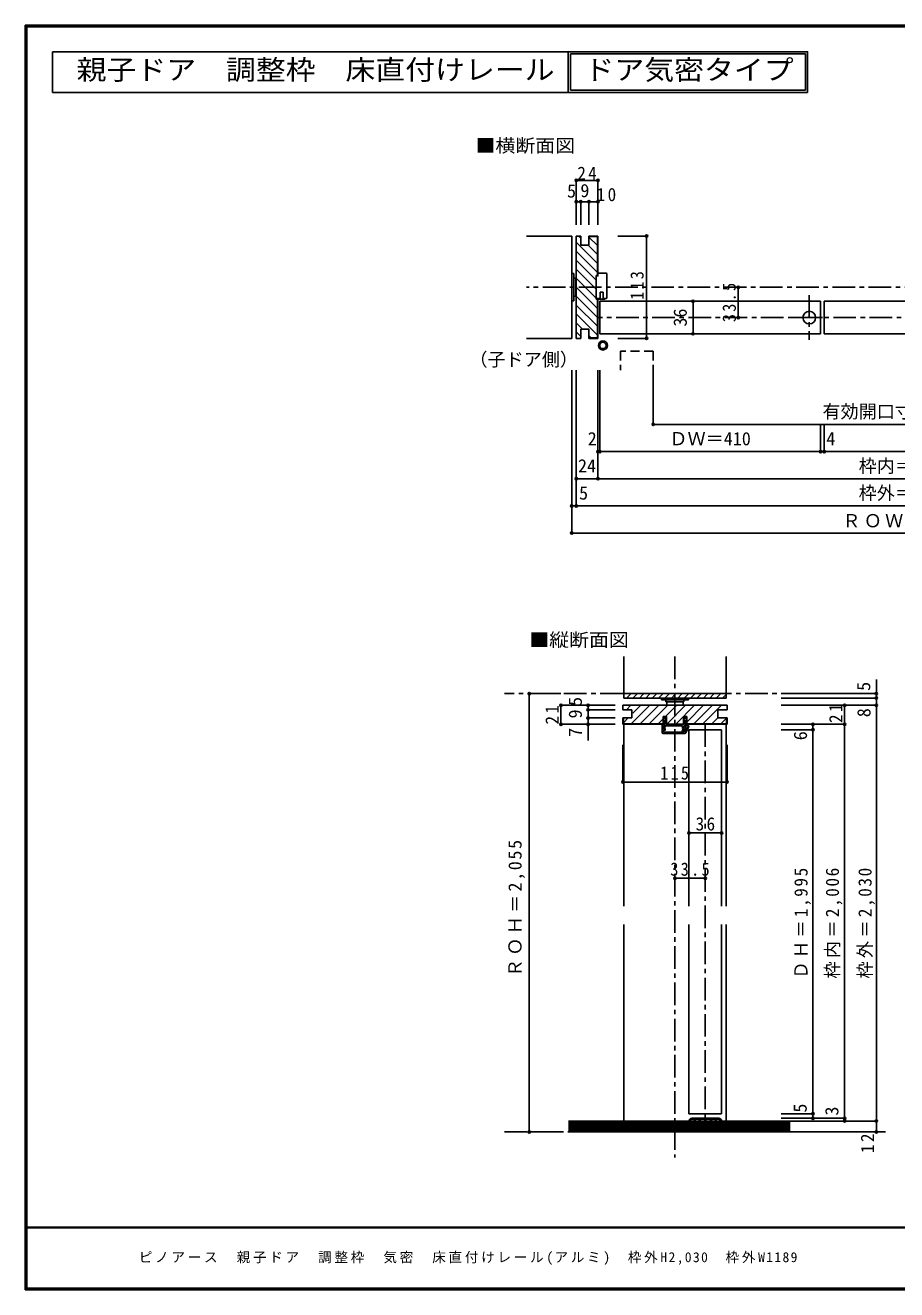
# Model space of a CAD drawing. Units: millimetres at full size, sheet at 1:5. Extents: x -973 to 977, y -718 to 696.
# Drawn here: x -973 to -11, y -701 to 696 of the extents above; entities that cross this region are included whole.
import ezdxf
from ezdxf.enums import TextEntityAlignment as Align

# ---------------------------------------------------------------- set-up
doc = ezdxf.new("R2010")
doc.units = ezdxf.units.MM
doc.header["$LTSCALE"] = 5
doc.header["$PDMODE"] = 32
doc.header["$PDSIZE"] = 2.5
for name, pattern in [('CHAIN1', [8, 5, -1, 1, -1]), ('DASHED1', [1.8, 1.2, -0.6]), ('DASHED2', [3, 2, -1])]:
    doc.linetypes.add(name, pattern=pattern)
for name, color, linetype in [('0-0_補助線', 7, 'Continuous'), ('0-1_通り芯', 4, 'CHAIN1'), ('0-3_仕上げ', 7, 'Continuous'), ('0-4_枠', 3, 'Continuous'), ('0-6_扉', 6, 'Continuous'), ('0-7_金物', 7, 'Continuous'), ('0-A_文字', 3, 'Continuous'), ('0-B_寸法', 7, 'Continuous'), ('0-C_ハッチ', 4, 'DASHED1'), ('F-1_枠', 6, 'Continuous'), ('F-A_文字', 7, 'Continuous')]:
    doc.layers.add(name, color=color, linetype=linetype)
doc.styles.add('ＭＳ ゴシック', font='')
doc.styles.get('ＭＳ ゴシック').set_extended_font_data('MS Gothic')

# ---------------------------------------------------------------- blocks, each defined once
blk = doc.blocks.new('02')
at = {"layer": '0-0_補助線'}
for p, q in [((-4.998, -10.239), (-4.998, 14.761)), ((5.802, 17.761), (-3.198, 17.761)), ((6.802, 16.761), (6.802, -9.239)), ((-4.998, -10.239), (-0.698, -10.239)), ((2.702, -3.239), (2.702, -10.239)), ((5.802, -10.239), (2.702, -10.239)), ((5.002, -10.239), (4.402, -10.839))]:
    blk.add_line(p, q, dxfattribs=at)
for points in [[(-4.998, 14.761), (-3.198, 14.761), (-3.198, 17.761)], [(-3.469, -10.239), (-2.869, -10.839), (4.402, -10.839)], [(2.702, -3.239), (-0.698, -3.239), (-0.698, -10.239)]]:
    blk.add_lwpolyline(points, dxfattribs=at)
for centre, start, end in [((5.802, 16.761), 0, 90), ((5.802, -9.239), 270, 0)]:
    blk.add_arc(centre, 1, start, end, dxfattribs=at)

msp = doc.modelspace()

# ---------------------------------------------------------------- linework, layer by layer
at = {"layer": '0-0_補助線'}
for p, q in [((-369.847, 463), (-369.847, 350)), ((-369.847, 421.5), (-367.347, 421.5)), ((-369.847, 421.5), (-369.847, 391.5)), ((-367.347, 421.5), (-367.347, 391.5)), ((-367.347, 416.5), (-365.347, 416.5)), ((-365.347, 416.5), (-365.347, 396.5)), ((-365.347, 415.5), (-364.847, 415.5)), ((-369.847, 391.5), (-367.347, 391.5)), ((-367.347, 396.5), (-365.347, 396.5)), ((-365.347, 397.5), (-364.847, 397.5)), ((-246.172, -71.816), (-244.672, -68.816)), ((-244.672, -68.816), (-242.772, -71.816)), ((-269.922, -85.316), (-269.922, -76.616)), ((-269.397, -76.418), (-267.947, -78.318)), ((-267.622, -71.816), (-268.772, -71.816)), ((-268.172, -78.816), (-268.422, -78.816)), ((-268.409, -79.202), (-267.936, -80.92)), ((-268.122, -78.816), (-267.872, -78.816)), ((-267.622, -76.316), (-267.622, -71.816)), ((-267.12, -79.65), (-266.808, -80.511)), ((-266.672, -78.316), (-266.672, -78.816)), ((-247.922, -77.816), (-266.172, -77.816)), ((-245.422, -76.316), (-266.122, -76.316)), ((-246.872, -81.285), (-247.69, -83.907)), ((-247.422, -78.316), (-247.422, -80.276)), ((-245.576, -81.833), (-246.354, -84.324)), ((-246.172, -71.816), (-245.422, -71.816)), ((-246.022, -77.816), (-246.022, -80.153)), ((-244.922, -77.816), (-246.022, -77.816)), ((-244.622, -78.816), (-245.874, -80.019)), ((-245.472, -80.816), (-245.422, -80.816)), ((-245.422, -71.816), (-245.422, -76.316)), ((-245.422, -84.816), (-245.422, -80.816)), ((-244.922, -77.016), (-244.922, -77.816)), ((-243.922, -77.016), (-244.922, -77.016)), ((-242.422, -77.716), (-244.922, -77.716)), ((-243.922, -78.816), (-244.622, -78.816)), ((-243.922, -77.016), (-243.922, -71.816)), ((-243.922, -71.816), (-242.772, -71.816)), ((-242.422, -77.016), (-243.922, -77.016)), ((-243.922, -85.816), (-243.922, -78.816)), ((-241.438, -79.307), (-243.922, -84.256)), ((-240.812, -79.621), (-243.922, -85.816)), ((-268.922, -86.316), (-244.422, -86.316)), ((-245.422, -84.816), (-268.422, -84.816))]:
    msp.add_line(p, q, dxfattribs=at)
at = {"layer": '0-0_補助線', "color": 3}
for p, q in [((-364.847, 463), (-359.847, 463)), ((-364.847, 463), (-364.847, 350)), ((-359.847, 453), (-359.847, 463)), ((-350.847, 462.5), (-341.347, 462.5)), ((-341.347, 419.491), (-341.347, 462.5)), ((-340.847, 419.491), (-340.847, 463)), ((-342.848, 419.491), (-340.847, 419.491)), ((-342.848, 393.491), (-342.848, 419.491)), ((-340.847, 393.491), (-342.848, 393.491)), ((-341.347, 393.491), (-341.347, 350.5)), ((-340.847, 393.491), (-340.847, 350)), ((-364.847, 350), (-359.847, 350)), ((-359.847, 360), (-359.847, 350)), ((-350.847, 350.5), (-341.347, 350.5)), ((-350.847, 350), (-340.847, 350)), ((-313.293, -55.316), (-313.293, -60.316)), ((-198.293, -55.316), (-313.293, -55.316)), ((-198.293, -55.316), (-198.293, -60.316)), ((-303.293, -60.316), (-313.293, -60.316)), ((-303.293, -69.316), (-313.293, -69.316)), ((-313.293, -69.316), (-313.293, -76.316)), ((-303.293, -60.316), (-303.293, -69.316)), ((-242.772, -67.816), (-246.472, -67.816)), ((-246.472, -76.316), (-246.472, -67.816)), ((-242.772, -67.816), (-242.772, -76.316)), ((-208.293, -60.316), (-208.293, -69.316)), ((-208.293, -60.316), (-198.293, -60.316)), ((-198.293, -69.316), (-208.293, -69.316)), ((-198.793, -75.816), (-198.793, -69.316)), ((-198.293, -76.316), (-198.293, -69.316)), ((-313.293, -76.316), (-268.772, -76.316)), ((-246.472, -76.316), (-265.072, -76.316)), ((-198.793, -75.816), (-242.772, -75.816)), ((-198.293, -76.316), (-242.772, -76.316))]:
    msp.add_line(p, q, dxfattribs=at)
at = {"layer": '0-0_補助線', "color": 4}
for p, q in [((-359.847, 461.034), (-361.813, 463)), ((-341.347, 452.434), (-350.847, 461.934)), ((-341.347, 462.333), (-341.514, 462.5)), ((-341.347, 432.635), (-364.847, 456.135)), ((-341.347, 442.534), (-351.813, 453)), ((-341.347, 422.735), (-364.847, 446.235)), ((-342.848, 414.337), (-364.847, 436.336)), ((-342.848, 404.437), (-364.847, 426.436)), ((-342.848, 394.538), (-364.847, 416.537)), ((-341.347, 383.137), (-364.847, 406.637)), ((-341.347, 373.238), (-364.847, 396.738)), ((-341.347, 363.338), (-364.847, 386.838)), ((-341.347, 353.439), (-364.847, 376.939)), ((-357.808, 360), (-364.847, 367.039)), ((-359.847, 352.14), (-364.847, 357.14)), ((-348.308, 350.5), (-350.847, 353.039)), ((-309.379, -60.316), (-304.379, -55.316)), ((-304.08, -75.816), (-283.58, -55.316)), ((-302.293, -64.129), (-293.479, -55.316)), ((-294.18, -75.816), (-273.68, -55.316)), ((-284.281, -75.816), (-263.781, -55.316)), ((-266.381, -67.816), (-253.881, -55.316)), ((-264.482, -75.816), (-243.982, -55.316)), ((-254.582, -75.816), (-234.082, -55.316)), ((-242.772, -73.905), (-224.183, -55.316)), ((-234.783, -75.816), (-214.283, -55.316)), ((-224.884, -75.816), (-204.384, -55.316)), ((-312.793, -74.629), (-307.479, -69.316)), ((-214.984, -75.816), (-208.484, -69.316)), ((-205.085, -75.816), (-198.793, -69.524)), ((-274.381, -75.816), (-268.772, -70.207)), ((-313.293, -140.082), (-313.293, -98.967)), ((-198.293, -140.082), (-198.293, -98.967)), ((-313.293, -140.082), (-198.293, -140.082))]:
    msp.add_line(p, q, dxfattribs=at)
at = {"layer": '0-0_補助線', "color": 6}
msp.add_line((-240.293, -82.316), (-204.293, -82.316), dxfattribs=at)
at = {"layer": '0-0_補助線', "color": 3}
for points in [[(-359.847, 453), (-350.847, 453), (-350.847, 463), (-340.847, 463)], [(-359.847, 360), (-350.847, 360), (-350.847, 350)], [(-312.793, -69.316), (-312.793, -75.816), (-268.772, -75.816)], [(-265.072, -76.316), (-265.072, -67.816), (-268.772, -67.816), (-268.772, -76.316)]]:
    msp.add_lwpolyline(points, dxfattribs=at)
at = {"layer": '0-0_補助線'}
for points in [[(-265.372, -71.816), (-266.872, -68.816), (-268.772, -71.816)], [(-268.422, -84.816), (-268.422, -82.716), (-266.422, -82.716), (-266.422, -81.516), (-268.422, -81.516), (-268.422, -78.816)], [(-267.622, -76.316), (-267.872, -76.316), (-267.872, -78.816)], [(-265.372, -71.816), (-266.122, -71.816), (-266.122, -76.316)]]:
    msp.add_lwpolyline(points, dxfattribs=at)
for radius in [5, 3.5]:
    msp.add_circle((-335.383, 342.158), radius, dxfattribs=at)
for centre, radius, start, end in [((-269.622, -76.616), 0.3, 41.34778, 180), ((-268.122, -79.116), 0.3, 90, 196.79003), ((-268.172, -78.516), 0.3, 270, 41.34778), ((-267.372, -80.716), 0.6, 196.79003, 270), ((-267.372, -80.716), 0.6, 270, 23.33765), ((-267.672, -78.816), 1, 303.47738, 0), ((-266.172, -78.316), 0.5, 90, 180), ((-247.922, -78.316), 0.5, 0, 90), ((-246.222, -80.276), 1.2, 180, 237.21126), ((-245.222, -80.153), 0.8, 180, 221.40962), ((-245.472, -80.316), 0.5, 143.61521, 270), ((-246.722, -81.476), 1.2, 342.67017, 41.40962), ((-242.422, -78.816), 1.8, 333.42485, 90), ((-242.422, -78.816), 1.1, 333.42485, 90), ((-268.922, -85.316), 1, 180, 270), ((-247.022, -84.116), 0.7, 162.67017, 342.67017), ((-244.422, -85.816), 0.5, 270, 0)]:
    msp.add_arc(centre, radius, start, end, dxfattribs=at)
for p in [(-313.293, -140.082), (-198.293, -140.082)]:
    msp.add_point(p, dxfattribs=at)
at = {"layer": '0-1_通り芯'}
for p, q in [((423.153, 406.5), (-419.847, 406.5)), ((344.153, 373), (-340.847, 373)), ((-255.793, -1.5), (-255.793, -554.742)), ((-33.347, -42.316), (-443.923, -42.316)), ((-222.293, -76.316), (-222.293, -514.5)), ((-443.923, -526.5), (-23.347, -526.5))]:
    msp.add_line(p, q, dxfattribs=at)
at = {"layer": '0-1_通り芯', "color": 7}
for p, q in [((-107.384, 397.796), (-107.384, 348.563)), ((-127.919, 373), (-86.133, 373))]:
    msp.add_line(p, q, dxfattribs=at)
at = {"layer": '0-1_通り芯', "color": 7, "linetype": 'Continuous'}
msp.add_circle((-107.384, 373), 7, dxfattribs=at)
at = {"layer": '0-3_仕上げ'}
for p, q in [((-419.847, 463), (-369.847, 463)), ((-419.847, 350), (-369.847, 350)), ((-312.293, -1.5), (-312.293, -47.316)), ((-199.293, -1.5), (-199.293, -47.316)), ((-312.293, -42.316), (-199.293, -42.316)), ((-312.293, -47.316), (-199.293, -47.316)), ((-373.238, -516), (-128.623, -516)), ((-373.238, -517.5), (-128.623, -517.5)), ((-373.238, -519), (-128.623, -519)), ((-373.238, -520.5), (-128.623, -520.5)), ((-373.238, -522), (-128.623, -522)), ((-373.238, -523.5), (-128.623, -523.5)), ((-373.238, -525), (-128.623, -525))]:
    msp.add_line(p, q, dxfattribs=at)
at = {"layer": '0-3_仕上げ', "color": 2}
for p, q in [((-373.238, -514.5), (-128.623, -514.5)), ((-373.238, -526.5), (-128.623, -526.5))]:
    msp.add_line(p, q, dxfattribs=at)
at = {"layer": '0-4_枠', "color": 4}
for p, q in [((-312.293, -76.316), (-312.293, -277.316)), ((-199.293, -76.316), (-199.293, -277.316)), ((-312.293, -297.316), (-312.293, -514.5)), ((-199.293, -297.316), (-199.293, -514.5))]:
    msp.add_line(p, q, dxfattribs=at)
at = {"layer": '0-6_扉'}
for p, q in [((-94.884, 391), (-338.847, 391)), ((-338.847, 355), (-338.847, 391)), ((-94.884, 355), (-94.884, 391)), ((-94.884, 391), (-94.884, 355)), ((-90.884, 355), (-90.884, 391)), ((-90.884, 391), (-90.884, 355)), ((-90.884, 391), (115.635, 391)), ((-94.884, 355), (-338.847, 355)), ((-90.884, 355), (115.635, 355)), ((-240.293, -82.316), (-240.293, -277.316)), ((-204.293, -82.316), (-204.293, -277.316)), ((-240.293, -297.316), (-240.293, -506.5)), ((-204.293, -297.316), (-204.293, -506.5)), ((-204.293, -506.5), (-240.293, -506.5))]:
    msp.add_line(p, q, dxfattribs=at)
at = {"layer": '0-6_扉', "linetype": 'DASHED2'}
msp.add_line((-279.852, 335.71), (-279.852, 314.986), dxfattribs=at)
msp.add_lwpolyline([(-279.852, 335.71), (-315.852, 335.71), (-315.852, 314.986)], dxfattribs=at)
at = {"layer": '0-7_金物'}
for p, q in [((-270.793, -47.316), (-270.793, -49.316)), ((-270.793, -47.316), (-240.793, -47.316)), ((-270.793, -49.316), (-240.793, -49.316)), ((-265.793, -49.316), (-265.793, -51.316)), ((-265.793, -51.316), (-245.793, -51.316)), ((-264.793, -51.316), (-264.793, -55.316)), ((-246.793, -55.316), (-246.793, -51.316)), ((-245.793, -49.316), (-245.793, -51.316)), ((-240.793, -47.316), (-240.793, -49.316)), ((-240.293, -514.5), (-239.293, -514.5)), ((-207.293, -511.5), (-237.293, -511.5)), ((-234.493, -512.5), (-237.293, -512.5)), ((-234.493, -514.5), (-234.493, -512.5)), ((-234.493, -514.5), (-233.493, -514.5)), ((-233.493, -514.5), (-233.493, -512.5)), ((-229.093, -512.5), (-233.493, -512.5)), ((-229.093, -514.5), (-229.093, -512.5)), ((-229.093, -514.5), (-228.093, -514.5)), ((-228.093, -514.5), (-228.093, -512.5)), ((-222.793, -512.5), (-228.093, -512.5)), ((-222.793, -514.5), (-222.793, -512.5)), ((-222.793, -514.5), (-221.793, -514.5)), ((-221.793, -514.5), (-221.793, -512.5)), ((-216.493, -512.5), (-221.793, -512.5)), ((-216.493, -514.5), (-216.493, -512.5)), ((-216.493, -514.5), (-215.493, -514.5)), ((-215.493, -514.5), (-215.493, -512.5)), ((-211.093, -512.5), (-215.493, -512.5)), ((-211.093, -514.5), (-211.093, -512.5)), ((-211.093, -514.5), (-210.093, -514.5)), ((-210.093, -514.5), (-210.093, -512.5)), ((-207.293, -512.5), (-210.093, -512.5)), ((-205.293, -514.5), (-204.293, -514.5))]:
    msp.add_line(p, q, dxfattribs=at)
for centre, radius, start, end in [((-237.293, -514.5), 3, 90, 180), ((-237.293, -514.5), 2, 90, 180), ((-207.293, -514.5), 3, 0, 90), ((-207.293, -514.5), 2, 0, 90)]:
    msp.add_arc(centre, radius, start, end, dxfattribs=at)
at = {"layer": '0-A_文字'}
for p, q in [((-943.333, 621.667), (-943.333, 666.667)), ((-943.333, 666.667), (-373.81, 666.667)), ((-373.81, 666.667), (-373.81, 621.667)), ((-371.31, 664.167), (-111.705, 664.167)), ((-371.31, 664.167), (-371.31, 624.167)), ((-111.705, 664.167), (-111.705, 624.167)), ((-943.333, 621.667), (-373.81, 621.667)), ((-373.81, 621.667), (-109.205, 621.667)), ((-371.31, 624.167), (-111.705, 624.167))]:
    msp.add_line(p, q, dxfattribs=at)
for points in [[(-373.81, 666.667), (-373.81, 621.667), (-373.81, 666.667)], [(-373.81, 666.667), (-109.205, 666.667), (-109.205, 621.667)]]:
    msp.add_lwpolyline(points, dxfattribs=at)
at = {"layer": '0-B_寸法', "color": 4}
for p, q in [((-364.847, 524.503), (-364.847, 475.461)), ((-364.847, 500.979), (-340.847, 500.979)), ((-359.847, 500.979), (-359.847, 475.461)), ((-350.847, 500.979), (-350.847, 475.461)), ((-318.987, 463), (-287.077, 463)), ((-287.077, 350), (-287.077, 463)), ((-185.837, 373), (-185.837, 406.5)), ((-235.837, 391), (-235.837, 355)), ((-318.987, 350), (-287.077, 350)), ((-369.823, 164.986), (-369.823, 314.986)), ((-364.847, 164.986), (-364.847, 314.986)), ((-364.847, 164.986), (-364.847, 314.986)), ((-340.847, 194.986), (-340.847, 314.986)), ((-338.847, 224.986), (-338.847, 314.986)), ((-279.852, 254.986), (-279.852, 314.986)), ((-279.852, 254.986), (284.158, 254.986)), ((-94.884, 224.986), (-94.884, 254.986)), ((-90.884, 224.986), (-90.884, 254.986)), ((344.153, 224.986), (-340.847, 224.986)), ((368.153, 194.986), (-364.847, 194.986)), ((-364.847, 164.986), (-369.823, 164.986)), ((-369.823, 134.986), (-369.823, 164.986)), ((368.153, 164.986), (-364.847, 164.986)), ((373.129, 134.986), (-369.823, 134.986)), ((-33.347, -26.759), (-33.347, -526.5)), ((-416.704, -42.316), (-381.704, -42.316)), ((-416.704, -42.316), (-416.704, -526.5)), ((-381.704, -55.316), (-321.704, -55.316)), ((-381.704, -55.316), (-381.704, -76.316)), ((-351.704, -55.316), (-351.704, -94.029)), ((-33.347, -42.316), (-138.347, -42.316)), ((-33.347, -47.316), (-138.347, -47.316)), ((-33.347, -55.316), (-138.347, -55.316)), ((-68.347, -55.316), (-68.347, -514.5)), ((-351.704, -60.316), (-321.704, -60.316)), ((-351.704, -69.316), (-321.704, -69.316)), ((-381.704, -76.316), (-321.704, -76.316)), ((-68.347, -76.316), (-138.347, -76.316)), ((-103.347, -82.316), (-138.347, -82.316)), ((-103.347, -76.316), (-103.347, -511.5)), ((-240.293, -196.311), (-204.293, -196.311)), ((-222.293, -246.311), (-255.793, -246.311)), ((-103.347, -506.5), (-138.347, -506.5)), ((-68.347, -511.5), (-138.347, -511.5)), ((-33.347, -514.5), (-138.347, -514.5)), ((-68.347, -514.5), (-138.347, -514.5)), ((-416.704, -526.5), (-381.704, -526.5)), ((-33.347, -526.5), (-138.347, -526.5))]:
    msp.add_line(p, q, dxfattribs=at)
msp.add_lwpolyline([(-364.847, 524.503), (-340.847, 524.503), (-340.847, 475.461)], dxfattribs=at)
at = {"layer": '0-B_寸法'}
for p in [(-364.847, 524.503), (-340.847, 524.503), (-364.847, 500.979), (-359.847, 500.979), (-350.847, 500.979), (-340.847, 500.979), (-287.077, 463), (-185.837, 406.5), (-235.837, 391), (-185.837, 373), (-287.077, 350), (-235.837, 355), (-279.852, 254.986), (-340.847, 224.986), (-338.847, 224.986), (-94.884, 224.986), (-90.884, 224.986), (-364.847, 194.986), (-340.847, 194.986), (-369.823, 164.986), (-364.847, 164.986), (-369.823, 134.986), (-416.704, -42.316), (-33.347, -42.316), (-381.704, -55.316), (-351.704, -55.316), (-68.347, -55.316), (-33.347, -47.316), (-33.347, -55.316), (-351.704, -60.316), (-351.704, -69.316), (-381.704, -76.316), (-351.704, -76.316), (-103.347, -76.316), (-103.347, -82.316), (-68.347, -76.316), (-240.293, -196.311), (-204.293, -196.311), (-255.793, -246.311), (-222.293, -246.311), (-103.347, -506.5), (-103.347, -511.5), (-68.347, -511.5), (-68.347, -514.5), (-68.347, -514.5), (-33.347, -514.5), (-416.704, -526.5), (-33.347, -526.5)]:
    msp.add_point(p, dxfattribs=at)
at = {"layer": '0-C_ハッチ'}
for p, q in [((-312.293, -43.296), (-311.312, -42.316)), ((-309.241, -47.316), (-304.241, -42.316)), ((-302.17, -47.316), (-297.17, -42.316)), ((-295.099, -47.316), (-290.099, -42.316)), ((-288.028, -47.316), (-283.028, -42.316)), ((-280.957, -47.316), (-275.957, -42.316)), ((-273.886, -47.316), (-268.886, -42.316)), ((-266.815, -47.316), (-261.815, -42.316)), ((-259.744, -47.316), (-254.744, -42.316)), ((-252.673, -47.316), (-247.673, -42.316)), ((-245.602, -47.316), (-240.602, -42.316)), ((-238.53, -47.316), (-233.53, -42.316)), ((-231.459, -47.316), (-226.459, -42.316)), ((-224.388, -47.316), (-219.388, -42.316)), ((-217.317, -47.316), (-212.317, -42.316)), ((-210.246, -47.316), (-205.246, -42.316)), ((-203.175, -47.316), (-199.293, -43.433))]:
    msp.add_line(p, q, dxfattribs=at)
at = {"layer": 'F-1_枠'}
for p, q in [((-973.347, 695.833), (-973.347, -700.833)), ((-973.347, 695.833), (976.653, 695.833)), ((-973.347, 695), (976.653, 695)), ((-973.347, 694.167), (976.653, 694.167)), ((-972.514, 695.833), (-972.514, -700.833)), ((-971.68, 695.833), (-971.68, -700.833)), ((976.653, -631.667), (-973.347, -631.667)), ((976.653, -632.5), (-973.347, -632.5)), ((976.653, -699.167), (-973.347, -699.167)), ((976.653, -700), (-973.347, -700)), ((976.653, -700.833), (-973.347, -700.833))]:
    msp.add_line(p, q, dxfattribs=at)

# ---------------------------------------------------------------- block references
at = {"layer": '0-0_補助線'}
msp.add_blockref('02', (-337.649, 404.23), dxfattribs=at)

# ---------------------------------------------------------------- texts
at = {"layer": '0-0_補助線', "insert": (-272.043, -137.582), "char_height": 14.66, "attachment_point": 7, "style": 'ＭＳ ゴシック'}
msp.add_mtext('\\T1.27;\\W0.9;115', dxfattribs=at)
at = {"layer": '0-A_文字', "style": 'ＭＳ ゴシック', "width": 1.1}
for s, p in [('親子ドア\u3000調整枠\u3000床直付けレール', (-916.667, 629.167)), ('ドア気密タイプ', (-355.685, 629.167))]:
    msp.add_text(s, height=21.99, dxfattribs=at).set_placement(p, align=Align.BOTTOM_LEFT)
at = {"layer": '0-A_文字', "color": 7, "style": 'ＭＳ ゴシック', "width": 1.1}
for s, p in [('■横断面図', (-476.07, 551.226)), ('■縦断面図', (-416.704, 5.256))]:
    msp.add_text(s, height=14.66, dxfattribs=at).set_placement(p, align=Align.BOTTOM_LEFT)
at = {"layer": '0-A_文字', "color": 7, "style": 'ＭＳ ゴシック'}
msp.add_text('（子ドア側）', height=14.66, dxfattribs=at).set_placement((-482.847, 314.986), align=Align.BOTTOM_LEFT)
at = {"layer": '0-B_寸法', "style": 'ＭＳ ゴシック'}
for s, p in [('5', (-375.016, 501.133)), ('9', (-360.23, 501.527)), ('有効開口寸法＝1,021', (-92.847, 257.486)), ('2', (-352.169, 227.486)), ('ＤＷ＝410', (-261.865, 227.486)), ('4', (-88.65, 227.486)), ('24', (-362.847, 197.486)), ('枠内＝1,141', (-52.847, 197.486)), ('5', (-361.701, 167.486)), ('枠外＝1,189', (-52.847, 167.486))]:
    msp.add_text(s, height=14.66, dxfattribs=at).set_placement(p, align=Align.BOTTOM_LEFT)
for s, p in [('36', (-238.337, 363)), ('5', (-35.646, -39.352)), ('5', (-354.204, -56.02)), ('9', (-354.204, -69.816)), ('8', (-35.389, -68.466)), ('7', (-354.204, -90.178)), ('6', (-105.51, -93.913)), ('5', (-105.847, -505.25)), ('3', (-70.847, -508.5))]:
    msp.add_text(s, height=14.66, rotation=90, dxfattribs=at).set_placement(p, align=Align.BOTTOM_LEFT)
at = {"layer": '0-B_寸法', "char_height": 14.66, "attachment_point": 7, "style": 'ＭＳ ゴシック'}
for s, insert in [('\\T1.27;\\W0.95;24', (-363.616, 525.084)), ('\\T1.27;\\W0.95;10', (-342.196, 501.33)), ('\\T1.18;ＲＯＷ＝1,199', (-70.847, 137.486)), ('\\T1.27;\\W0.95;36', (-232.918, -193.811)), ('\\T1.28;\\W0.9;33.5', (-260.918, -243.811))]:
    msp.add_mtext(s, dxfattribs=dict(at, insert=insert))
at = {"layer": '0-B_寸法', "char_height": 14.66, "attachment_point": 7, "rotation": 90, "style": 'ＭＳ ゴシック'}
for s, insert in [('\\T1.27;\\W0.9;113', (-290.155, 392.523)), ('\\T1.28;\\W0.9;33.5', (-188.337, 367.875)), ('\\T1.27;\\W0.95;21', (-70.847, -74.827)), ('\\T1.27;\\W0.95;21', (-384.204, -76.506)), ('\\T1.18;ＲＯＨ＝2,055', (-421.345, -355.408)), ('\\T1.19;\\W0.95;ＤＨ＝1,995', (-105.527, -357.158)), ('\\T1.19;\\W0.95;枠内＝2,006', (-70.847, -357.158)), ('\\T1.19;\\W0.95;枠外＝2,030', (-34.833, -357.158)), ('\\T1.27;\\W0.95;12', (-35.847, -549.816))]:
    msp.add_mtext(s, dxfattribs=dict(at, insert=insert))
at = {"layer": 'F-A_文字', "insert": (-847.938, -673.333), "char_height": 11, "attachment_point": 7, "style": 'ＭＳ ゴシック'}
msp.add_mtext('\\T1.2;ピノアース\u3000親子ドア\u3000調整枠\u3000気密\u3000床直付けレール(アルミ)\u3000枠外H2,030\u3000枠外W1189', dxfattribs=at)

doc.saveas('drawing.dxf')
